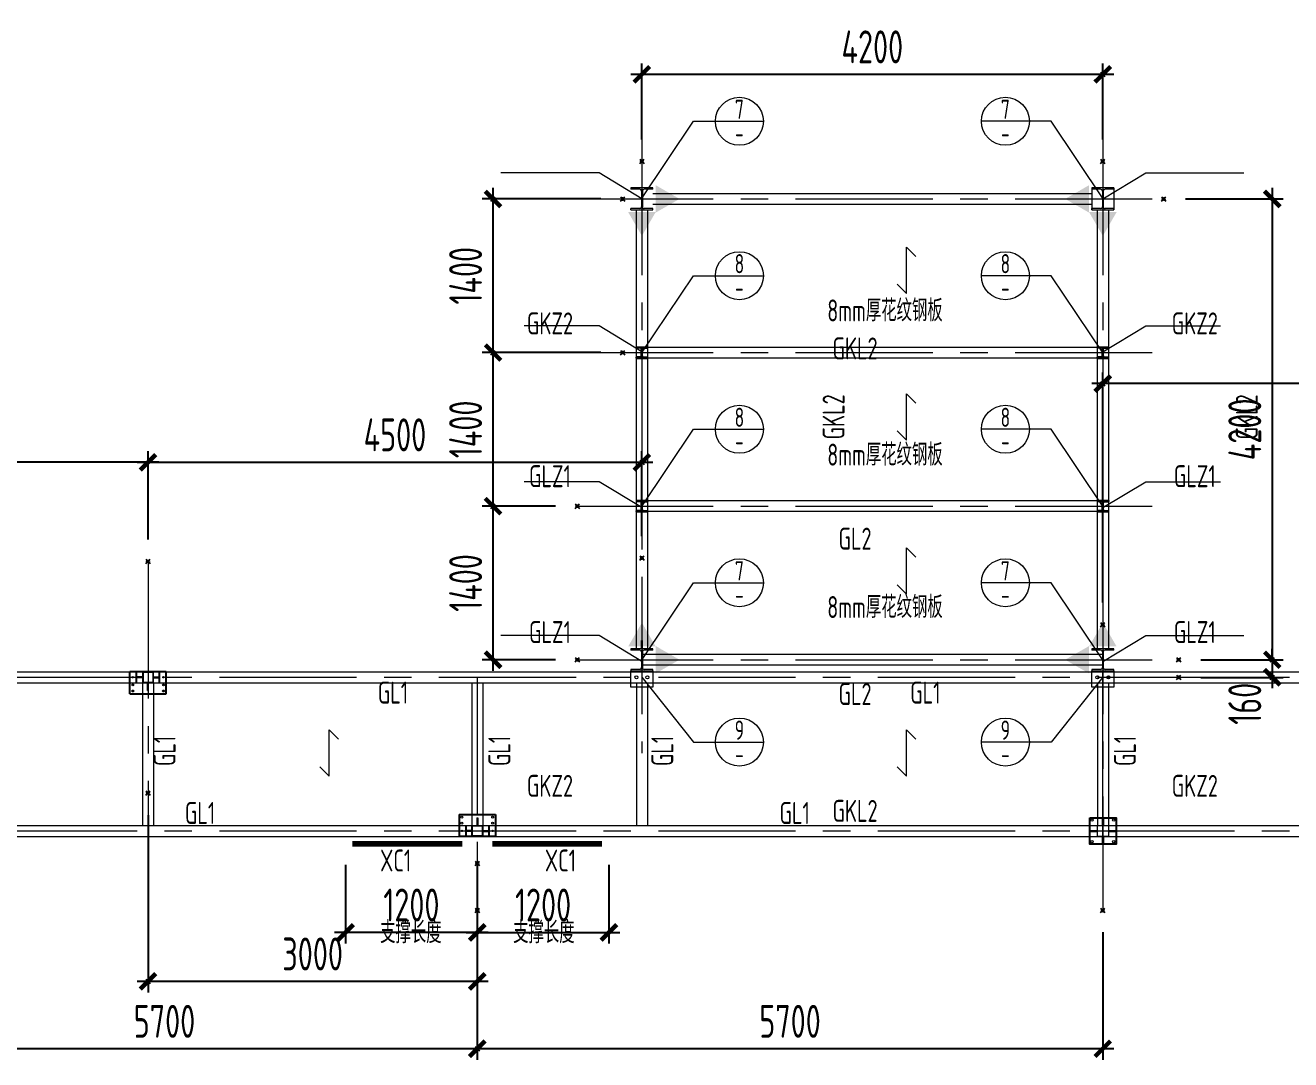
# Model space of a CAD drawing. Extents: x 498328 to 716449, y -893371 to -467753.
# Drawn here: x 561526 to 573056, y -716903 to -707475 of the extents above; entities that cross this region are included whole.
import ezdxf
from ezdxf.enums import TextEntityAlignment as Align

# ---------------------------------------------------------------- set-up
doc = ezdxf.new("R2010")
doc.units = 0
doc.header["$LTSCALE"] = 1000
doc.header["$PDMODE"] = 35
doc.header["$PDSIZE"] = 20
for name, pattern in [('2', [0.375, 0.25, -0.125]), ('CENTER', [2, 1.25, -0.25, 0.25, -0.25]), ('Continuous-STLayerSet-ColCode', [0]), ('Continuous-STLayerSet-NodeCode', [0])]:
    doc.linetypes.add(name, pattern=pattern)
doc.layers.get('0').update_dxf_attribs({"linetype": 'CONTINUOUS'})
doc.layers.get('Defpoints').update_dxf_attribs({"linetype": 'CONTINUOUS'})
for name, color, linetype in [('$0$S-STEL-BEAM-TEXT', 90, 'CONTINUOUS'), ('1轮廓实线层', 7, 'CONTINUOUS'), ('AXIS', 251, 'CENTER'), ('DIM', 3, 'CONTINUOUS'), ('PUB_TEXT', 7, 'CONTINUOUS'), ('STXT_XG_THIN', 2, 'CONTINUOUS'), ('焊缝', 1, 'CONTINUOUS'), ('设备基础', 2, 'CONTINUOUS')]:
    doc.layers.add(name, color=color, linetype=linetype)
doc.layers.add('22', color=7, linetype='CONTINUOUS', plot=False)
for name, color, linetype, lineweight in [('平立面图文字', 7, 'CONTINUOUS', 18), ('平立面图梁', 141, 'CONTINUOUS', 18), ('平立面图梁柱撑编号', 7, 'CONTINUOUS', 18), ('平立面图节点编号', 7, 'CONTINUOUS', 18), ('钢梁', 141, 'CONTINUOUS', 18)]:
    doc.layers.add(name, color=color, linetype=linetype, lineweight=lineweight)
doc.styles.add('StTextStyle', font='yjkeng.shx', dxfattribs={"width": 0.7, "height": 250, "bigfont": 'yjkchn.shx'})
doc.styles.add('TSSD_DIMENSION', font='Tssdeng.shx', dxfattribs={"width": 0.7, "bigfont": 'hztxt.shx'})
doc.styles.add('TSSD_REIN', font='Tssdeng.shx', dxfattribs={"width": 0.7, "bigfont": 'hztxt.shx'})
doc.dimstyles.new('TSSD_100_100', dxfattribs={"dimtxt": 300, "dimasz": 100, "dimexe": 100, "dimexo": 200, "dimgap": 100, "dimtad": 1, "dimdec": 0, "dimzin": 0, "dimdsep": 46, "dimtxsty": 'TSSD_DIMENSION', "dimblk": 'ARCHTICK', "dimcen": 0, "dimdle": 100, "dimclrt": 7, "dimadec": 0, "dimazin": 0, "dimtfac": 1, "dimtdec": 0, "dimtix": 1, "dimtmove": 2, "dimatfit": 0, "dimldrblk": 'ARCHTICK', "dimfxl": 0, "dimtolj": 1, "dimtzin": 0, "dimarcsym": 0})
doc.dimstyles.new('TSSD_100_100$0', dxfattribs={"dimtxt": 380, "dimasz": 100, "dimexe": 100, "dimexo": 250, "dimgap": 50, "dimtad": 1, "dimdec": 0, "dimzin": 0, "dimdsep": 46, "dimtxsty": 'TSSD_DIMENSION', "dimblk": 'ARCHTICK', "dimblk1": 'ARCHTICK', "dimblk2": 'ARCHTICK', "dimsah": 1, "dimcen": 0, "dimdle": 100, "dimclrt": 7, "dimadec": 0, "dimazin": 0, "dimtfac": 1, "dimtdec": 0, "dimtix": 1, "dimtmove": 2, "dimatfit": 3, "dimldrblk": 'ARCHTICK', "dimfxl": 0, "dimtolj": 1, "dimtzin": 0, "dimarcsym": 0})

# ---------------------------------------------------------------- blocks, each defined once
blk = doc.blocks.new('_ARCHTICK')
at = {"color": 0, "const_width": 0.4}
blk.add_lwpolyline([(-0.71, -0.71), (0.71, 0.71)], dxfattribs=at)
blk = doc.blocks.new('*D37')
at = {"layer": '22', "color": 0, "transparency": 16777216}
for p in [(565644, -715541), (571344, -715541), (565644, -716803)]:
    blk.add_point(p, dxfattribs=at)
at = {"layer": 'DIM', "color": 0, "lineweight": -2, "transparency": 16777216}
for p, q in [((565644, -715741), (565644, -716903)), ((571344, -715741), (571344, -716903)), ((571444, -716803), (565544, -716803))]:
    blk.add_line(p, q, dxfattribs=at)
at = {"layer": 'DIM', "color": 0, "lineweight": -2, "transparency": 16777216, "xscale": 100, "yscale": 100, "zscale": 100, "rotation": 180}
blk.add_blockref('_ARCHTICK', (565644, -716803), dxfattribs=at)
at = {"layer": 'DIM', "color": 0, "lineweight": -2, "transparency": 16777216, "xscale": 100, "yscale": 100, "zscale": 100}
blk.add_blockref('_ARCHTICK', (571344, -716803), dxfattribs=at)
at = {"layer": 'DIM', "color": 7, "lineweight": 20, "transparency": 16777216, "insert": (568494, -716553), "char_height": 300, "attachment_point": 5, "style": 'TSSD_DIMENSION'}
blk.add_mtext('\\A1;5700', dxfattribs=at)
blk = doc.blocks.new('*D38')
at = {"layer": '22', "color": 0, "transparency": 16777216}
for p in [(559944, -715541), (565644, -715541), (559944, -716803)]:
    blk.add_point(p, dxfattribs=at)
at = {"layer": 'DIM', "color": 0, "lineweight": -2, "transparency": 16777216}
for p, q in [((559944, -715741), (559944, -716903)), ((565644, -715741), (565644, -716903)), ((565744, -716803), (559844, -716803))]:
    blk.add_line(p, q, dxfattribs=at)
at = {"layer": 'DIM', "color": 0, "lineweight": -2, "transparency": 16777216, "xscale": 100, "yscale": 100, "zscale": 100, "rotation": 180}
blk.add_blockref('_ARCHTICK', (559944, -716803), dxfattribs=at)
at = {"layer": 'DIM', "color": 0, "lineweight": -2, "transparency": 16777216, "xscale": 100, "yscale": 100, "zscale": 100}
blk.add_blockref('_ARCHTICK', (565644, -716803), dxfattribs=at)
at = {"layer": 'DIM', "color": 7, "lineweight": 20, "transparency": 16777216, "insert": (562794, -716553), "char_height": 300, "attachment_point": 5, "style": 'TSSD_DIMENSION'}
blk.add_mtext('\\A1;5700', dxfattribs=at)
blk = doc.blocks.new('*D47')
at = {"layer": '22', "color": 0, "transparency": 16777216}
for p in [(571344, -710741), (571344, -712937), (575739, -713269)]:
    blk.add_point(p, dxfattribs=at)
at = {"layer": 'DIM', "color": 0, "lineweight": -2, "transparency": 16777216}
for p, q in [((571344, -712737), (571344, -710641)), ((575739, -713069), (575739, -710641)), ((575839, -710741), (571244, -710741))]:
    blk.add_line(p, q, dxfattribs=at)
at = {"layer": 'DIM', "color": 0, "lineweight": -2, "transparency": 16777216, "xscale": 100, "yscale": 100, "zscale": 100, "rotation": 180}
blk.add_blockref('_ARCHTICK', (571344, -710741), dxfattribs=at)
at = {"layer": 'DIM', "color": 0, "lineweight": -2, "transparency": 16777216, "xscale": 100, "yscale": 100, "zscale": 100}
blk.add_blockref('_ARCHTICK', (575739, -710741), dxfattribs=at)
at = {"layer": 'DIM', "color": 7, "lineweight": 20, "transparency": 16777216, "insert": (573542, -710491), "char_height": 300, "attachment_point": 5, "style": 'TSSD_DIMENSION'}
blk.add_mtext('\\A1;4395', dxfattribs=at)
blk = doc.blocks.new('*D39')
at = {"layer": '22', "color": 0, "transparency": 16777216}
for p in [(562644, -714473), (565644, -715114), (562644, -716189)]:
    blk.add_point(p, dxfattribs=at)
at = {"layer": 'DIM', "color": 0, "lineweight": -2, "transparency": 16777216}
for p, q in [((562644, -714673), (562644, -716289)), ((565644, -715314), (565644, -716289)), ((565744, -716189), (562544, -716189))]:
    blk.add_line(p, q, dxfattribs=at)
at = {"layer": 'DIM', "color": 0, "lineweight": -2, "transparency": 16777216, "xscale": 100, "yscale": 100, "zscale": 100, "rotation": 180}
blk.add_blockref('_ARCHTICK', (562644, -716189), dxfattribs=at)
at = {"layer": 'DIM', "color": 0, "lineweight": -2, "transparency": 16777216, "xscale": 100, "yscale": 100, "zscale": 100}
blk.add_blockref('_ARCHTICK', (565644, -716189), dxfattribs=at)
at = {"layer": 'DIM', "color": 7, "lineweight": 20, "transparency": 16777216, "insert": (564144, -715939), "char_height": 300, "attachment_point": 5, "style": 'TSSD_DIMENSION'}
blk.add_mtext('\\A1;3000', dxfattribs=at)
blk = doc.blocks.new('*D40')
at = {"layer": '22', "color": 0, "transparency": 16777216}
for p in [(559044, -711458), (559044, -712362), (562644, -712362)]:
    blk.add_point(p, dxfattribs=at)
at = {"layer": 'DIM', "color": 0, "lineweight": -2, "transparency": 16777216}
for p, q in [((559044, -712162), (559044, -711358)), ((562644, -712162), (562644, -711358)), ((562744, -711458), (558944, -711458))]:
    blk.add_line(p, q, dxfattribs=at)
at = {"layer": 'DIM', "color": 0, "lineweight": -2, "transparency": 16777216, "xscale": 100, "yscale": 100, "zscale": 100, "rotation": 180}
blk.add_blockref('_ARCHTICK', (559044, -711458), dxfattribs=at)
at = {"layer": 'DIM', "color": 0, "lineweight": -2, "transparency": 16777216, "xscale": 100, "yscale": 100, "zscale": 100}
blk.add_blockref('_ARCHTICK', (562644, -711458), dxfattribs=at)
at = {"layer": 'DIM', "color": 7, "lineweight": 20, "transparency": 16777216, "insert": (560844, -711208), "char_height": 300, "attachment_point": 5, "style": 'TSSD_DIMENSION'}
blk.add_mtext('\\A1;3600', dxfattribs=at)
blk = doc.blocks.new('*D43')
at = {"layer": '22', "color": 0, "transparency": 16777216}
for p in [(567144, -711458), (567144, -712330), (562644, -712362)]:
    blk.add_point(p, dxfattribs=at)
at = {"layer": 'DIM', "color": 0, "lineweight": -2, "transparency": 16777216}
for p, q in [((562644, -712162), (562644, -711358)), ((567144, -712130), (567144, -711358)), ((562544, -711458), (567244, -711458))]:
    blk.add_line(p, q, dxfattribs=at)
at = {"layer": 'DIM', "color": 0, "lineweight": -2, "transparency": 16777216, "xscale": 100, "yscale": 100, "zscale": 100, "rotation": 180}
blk.add_blockref('_ARCHTICK', (562644, -711458), dxfattribs=at)
at = {"layer": 'DIM', "color": 0, "lineweight": -2, "transparency": 16777216, "xscale": 100, "yscale": 100, "zscale": 100}
blk.add_blockref('_ARCHTICK', (567144, -711458), dxfattribs=at)
at = {"layer": 'DIM', "color": 7, "lineweight": 20, "transparency": 16777216, "insert": (564894, -711208), "char_height": 300, "attachment_point": 5, "style": 'TSSD_DIMENSION'}
blk.add_mtext('\\A1;4500', dxfattribs=at)
blk = doc.blocks.new('*D44')
at = {"layer": '22', "color": 0, "transparency": 16777216}
for p in [(571899, -709058), (572036, -713258), (572888, -713258)]:
    blk.add_point(p, dxfattribs=at)
at = {"layer": 'DIM', "color": 0, "lineweight": -2, "transparency": 16777216}
for p, q in [((572888, -708958), (572888, -713358)), ((572099, -709058), (572988, -709058)), ((572236, -713258), (572988, -713258))]:
    blk.add_line(p, q, dxfattribs=at)
at = {"layer": 'DIM', "color": 0, "lineweight": -2, "transparency": 16777216, "xscale": 100, "yscale": 100, "zscale": 100}
for p, rotation in [((572888, -709058), 90), ((572888, -713258), 270)]:
    blk.add_blockref('_ARCHTICK', p, dxfattribs=dict(at, rotation=rotation))
at = {"layer": 'DIM', "color": 7, "lineweight": 20, "transparency": 16777216, "insert": (572638, -711158), "char_height": 300, "attachment_point": 5, "rotation": 90, "style": 'TSSD_DIMENSION'}
blk.add_mtext('\\A1;4200', dxfattribs=at)
blk = doc.blocks.new('*D45')
at = {"layer": '22', "color": 0, "transparency": 16777216}
for p in [(571344, -707922), (567144, -708716), (571344, -708716)]:
    blk.add_point(p, dxfattribs=at)
at = {"layer": 'DIM', "color": 0, "lineweight": -2, "transparency": 16777216}
for p, q in [((567144, -708516), (567144, -707822)), ((571344, -708516), (571344, -707822)), ((567044, -707922), (571444, -707922))]:
    blk.add_line(p, q, dxfattribs=at)
at = {"layer": 'DIM', "color": 0, "lineweight": -2, "transparency": 16777216, "xscale": 100, "yscale": 100, "zscale": 100, "rotation": 180}
blk.add_blockref('_ARCHTICK', (567144, -707922), dxfattribs=at)
at = {"layer": 'DIM', "color": 0, "lineweight": -2, "transparency": 16777216, "xscale": 100, "yscale": 100, "zscale": 100}
blk.add_blockref('_ARCHTICK', (571344, -707922), dxfattribs=at)
at = {"layer": 'DIM', "color": 7, "lineweight": 20, "transparency": 16777216, "insert": (569244, -707672), "char_height": 300, "attachment_point": 5, "style": 'TSSD_DIMENSION'}
blk.add_mtext('\\A1;4200', dxfattribs=at)
blk = doc.blocks.new('*D81')
at = {"layer": '22', "color": 0, "transparency": 16777216}
for p in [(572036, -713258), (572036, -713418), (572888, -713418)]:
    blk.add_point(p, dxfattribs=at)
at = {"layer": 'DIM', "color": 0, "lineweight": -2, "transparency": 16777216}
for p, q in [((572236, -713258), (572988, -713258)), ((572888, -713258), (572888, -713158)), ((572888, -713258), (572888, -713418)), ((572236, -713418), (572988, -713418)), ((572888, -713418), (572888, -713518))]:
    blk.add_line(p, q, dxfattribs=at)
at = {"layer": 'DIM', "color": 0, "lineweight": -2, "transparency": 16777216, "xscale": 100, "yscale": 100, "zscale": 100}
for p, rotation in [((572888, -713258), 270), ((572888, -713418), 90)]:
    blk.add_blockref('_ARCHTICK', p, dxfattribs=dict(at, rotation=rotation))
at = {"layer": 'DIM', "color": 7, "lineweight": 20, "transparency": 16777216, "insert": (572638, -713659), "char_height": 300, "attachment_point": 5, "rotation": 90, "style": 'TSSD_DIMENSION'}
blk.add_mtext('\\A1;160', dxfattribs=at)
blk = doc.blocks.new('*D82')
at = {"layer": '22', "color": 0, "transparency": 16777216}
for p in [(565788, -711858), (566556, -711858), (566556, -713258)]:
    blk.add_point(p, dxfattribs=at)
at = {"layer": 'DIM', "color": 0, "lineweight": -2, "transparency": 16777216}
for p, q in [((565788, -713358), (565788, -711758)), ((566356, -711858), (565688, -711858)), ((566356, -713258), (565688, -713258))]:
    blk.add_line(p, q, dxfattribs=at)
at = {"layer": 'DIM', "color": 0, "lineweight": -2, "transparency": 16777216, "xscale": 100, "yscale": 100, "zscale": 100}
for p, rotation in [((565788, -711858), 90), ((565788, -713258), 270)]:
    blk.add_blockref('_ARCHTICK', p, dxfattribs=dict(at, rotation=rotation))
at = {"layer": 'DIM', "color": 7, "lineweight": 20, "transparency": 16777216, "insert": (565538, -712558), "char_height": 300, "attachment_point": 5, "rotation": 90, "style": 'TSSD_DIMENSION'}
blk.add_mtext('\\A1;1400', dxfattribs=at)
blk = doc.blocks.new('*D83')
at = {"layer": '22', "color": 0, "transparency": 16777216}
for p in [(565788, -710458), (566969, -710458), (566556, -711858)]:
    blk.add_point(p, dxfattribs=at)
at = {"layer": 'DIM', "color": 0, "lineweight": -2, "transparency": 16777216}
for p, q in [((565788, -711958), (565788, -710358)), ((566769, -710458), (565688, -710458)), ((566356, -711858), (565688, -711858))]:
    blk.add_line(p, q, dxfattribs=at)
at = {"layer": 'DIM', "color": 0, "lineweight": -2, "transparency": 16777216, "xscale": 100, "yscale": 100, "zscale": 100}
for p, rotation in [((565788, -710458), 90), ((565788, -711858), 270)]:
    blk.add_blockref('_ARCHTICK', p, dxfattribs=dict(at, rotation=rotation))
at = {"layer": 'DIM', "color": 7, "lineweight": 20, "transparency": 16777216, "insert": (565538, -711158), "char_height": 300, "attachment_point": 5, "rotation": 90, "style": 'TSSD_DIMENSION'}
blk.add_mtext('\\A1;1400', dxfattribs=at)
blk = doc.blocks.new('*D84')
at = {"layer": '22', "color": 0, "transparency": 16777216}
for p in [(565788, -709058), (566969, -709058), (566969, -710458)]:
    blk.add_point(p, dxfattribs=at)
at = {"layer": 'DIM', "color": 0, "lineweight": -2, "transparency": 16777216}
for p, q in [((565788, -710558), (565788, -708958)), ((566769, -709058), (565688, -709058)), ((566769, -710458), (565688, -710458))]:
    blk.add_line(p, q, dxfattribs=at)
at = {"layer": 'DIM', "color": 0, "lineweight": -2, "transparency": 16777216, "xscale": 100, "yscale": 100, "zscale": 100}
for p, rotation in [((565788, -709058), 90), ((565788, -710458), 270)]:
    blk.add_blockref('_ARCHTICK', p, dxfattribs=dict(at, rotation=rotation))
at = {"layer": 'DIM', "color": 7, "lineweight": 20, "transparency": 16777216, "insert": (565538, -709758), "char_height": 300, "attachment_point": 5, "rotation": 90, "style": 'TSSD_DIMENSION'}
blk.add_mtext('\\A1;1400', dxfattribs=at)
blk = doc.blocks.new('*D85')
at = {"layer": '平立面图文字', "color": 7}
blk.add_solid([(0, 125), (0, -125), (217, 0)], dxfattribs=at)
blk = doc.blocks.new('*D1042')
at = {"layer": 'Defpoints', "color": 0, "transparency": 16777216}
for p in [(564444, -714928), (565644, -714928), (564444, -715743)]:
    blk.add_point(p, dxfattribs=at)
at = {"layer": 'DIM', "color": 0, "lineweight": -2, "transparency": 16777216}
for p, q in [((564444, -715128), (564444, -715843)), ((565644, -715128), (565644, -715843)), ((565744, -715743), (564344, -715743))]:
    blk.add_line(p, q, dxfattribs=at)
at = {"layer": 'DIM', "color": 0, "lineweight": -2, "transparency": 16777216, "xscale": 100, "yscale": 100, "zscale": 100, "rotation": 180}
blk.add_blockref('_ARCHTICK', (564444, -715743), dxfattribs=at)
at = {"layer": 'DIM', "color": 0, "lineweight": -2, "transparency": 16777216, "xscale": 100, "yscale": 100, "zscale": 100}
blk.add_blockref('_ARCHTICK', (565644, -715743), dxfattribs=at)
at = {"layer": 'DIM', "color": 7, "lineweight": 20, "transparency": 16777216, "insert": (565044, -715493), "char_height": 300, "attachment_point": 5, "style": 'TSSD_DIMENSION'}
blk.add_mtext('\\A1;1200', dxfattribs=at)
blk = doc.blocks.new('*D1043')
at = {"layer": 'Defpoints', "color": 0, "transparency": 16777216}
for p in [(565644, -714928), (566844, -714928), (566844, -715743)]:
    blk.add_point(p, dxfattribs=at)
at = {"layer": 'DIM', "color": 0, "lineweight": -2, "transparency": 16777216}
for p, q in [((565644, -715128), (565644, -715843)), ((566844, -715128), (566844, -715843)), ((565544, -715743), (566944, -715743))]:
    blk.add_line(p, q, dxfattribs=at)
at = {"layer": 'DIM', "color": 0, "lineweight": -2, "transparency": 16777216, "xscale": 100, "yscale": 100, "zscale": 100, "rotation": 180}
blk.add_blockref('_ARCHTICK', (565644, -715743), dxfattribs=at)
at = {"layer": 'DIM', "color": 0, "lineweight": -2, "transparency": 16777216, "xscale": 100, "yscale": 100, "zscale": 100}
blk.add_blockref('_ARCHTICK', (566844, -715743), dxfattribs=at)
at = {"layer": 'DIM', "color": 7, "lineweight": 20, "transparency": 16777216, "insert": (566244, -715493), "char_height": 300, "attachment_point": 5, "style": 'TSSD_DIMENSION'}
blk.add_mtext('\\A1;1200', dxfattribs=at)

msp = doc.modelspace()

# ---------------------------------------------------------------- linework, layer by layer
at = {"layer": '$0$S-STEL-BEAM-TEXT', "lineweight": 0}
for points in [[(569470.3, -709835.1), (569556, -709920.8), (569556, -709497.7), (569641.7, -709583.4)], [(569470.3, -711170.1), (569556, -711255.8), (569556, -710832.7), (569641.7, -710918.4)], [(569470.3, -712574.1), (569556, -712659.8), (569556, -712236.7), (569641.7, -712322.4)], [(564208.3, -714233.3), (564294, -714318.9), (564294, -713895.9), (564379.7, -713981.6)], [(569470.3, -714233.3), (569556, -714318.9), (569556, -713895.9), (569641.7, -713981.6)]]:
    msp.add_lwpolyline(points, dxfattribs=at)
at = {"layer": '1轮廓实线层', "color": 4, "lineweight": 20}
for p, q in [((567244.5, -708957.6), (567044.5, -708957.6)), ((567044.5, -708957.6), (567044.5, -708969.6)), ((567124.6, -708969.6), (567044.5, -708969.6)), ((567140.5, -708985.4), (567140.5, -709129.7)), ((567148.5, -708985.6), (567148.5, -709129.6)), ((567244.5, -708969.6), (567164.5, -708969.6)), ((567244.5, -708969.6), (567244.5, -708957.6)), ((571444.5, -708957.6), (571244.5, -708957.6)), ((571244.5, -708957.6), (571244.5, -708969.6)), ((571324.6, -708969.6), (571244.5, -708969.6)), ((571340.5, -708985.4), (571340.5, -709129.7)), ((571348.5, -708985.6), (571348.5, -709129.6)), ((571444.5, -708969.6), (571364.5, -708969.6)), ((571444.5, -708969.6), (571444.5, -708957.6)), ((567124.6, -709145.6), (567044.5, -709145.6)), ((567044.5, -709157.6), (567244.5, -709157.6)), ((567244.5, -709145.6), (567164.5, -709145.6)), ((567244.5, -709157.6), (567244.5, -709145.6)), ((571324.6, -709145.6), (571244.5, -709145.6)), ((571244.5, -709157.6), (571444.5, -709157.6)), ((571444.5, -709145.6), (571364.5, -709145.6)), ((571444.5, -709157.6), (571444.5, -709145.6)), ((567139.5, -713157.6), (567139.5, -713082.6)), ((567149.5, -713157.6), (567149.5, -713082.6)), ((567244.5, -713157.6), (567044.5, -713157.6)), ((567044.5, -713157.6), (567044.5, -713169.6)), ((567124.6, -713169.6), (567044.5, -713169.6)), ((567140.5, -713185.4), (567140.5, -713329.7)), ((567148.5, -713185.6), (567148.5, -713329.6)), ((567244.5, -713169.6), (567164.5, -713169.6)), ((567244.5, -713169.6), (567244.5, -713157.6)), ((571444.5, -713157.6), (571244.5, -713157.6)), ((571244.5, -713157.6), (571244.5, -713169.6)), ((571324.6, -713169.6), (571244.5, -713169.6)), ((571340.5, -713185.4), (571340.5, -713329.7)), ((571348.5, -713185.6), (571348.5, -713329.6)), ((571444.5, -713169.6), (571364.5, -713169.6)), ((571444.5, -713169.6), (571444.5, -713157.6)), ((567124.6, -713345.6), (567044.5, -713345.6)), ((567044.5, -713357.6), (567244.5, -713357.6)), ((567244.5, -713345.6), (567164.5, -713345.6)), ((567244.5, -713357.6), (567244.5, -713345.6)), ((571324.6, -713345.6), (571244.5, -713345.6)), ((571244.5, -713357.6), (571444.5, -713357.6)), ((571444.5, -713345.6), (571364.5, -713345.6)), ((571444.5, -713357.6), (571444.5, -713345.6)), ((562594.5, -713412.6), (562539.5, -713412.6)), ((562539.5, -713422.6), (562539.5, -713412.6)), ((562594.5, -713422.6), (562539.5, -713422.6)), ((562639.5, -713537.5), (562639.5, -713467.5)), ((562649.5, -713537.5), (562649.5, -713467.5)), ((562694.5, -713412.6), (562749.5, -713412.6)), ((562694.5, -713422.6), (562749.5, -713422.6)), ((562749.5, -713422.6), (562749.5, -713412.6)), ((562639.5, -713537.5), (562649.5, -713537.5)), ((565639.5, -714697.5), (565639.5, -714767.5)), ((565639.5, -714697.5), (565649.5, -714697.5)), ((565649.5, -714697.5), (565649.5, -714767.5)), ((571339.5, -714697.5), (571339.5, -714767.5)), ((571349.5, -714697.5), (571349.5, -714767.5)), ((565594.5, -714812.5), (565539.5, -714812.5)), ((565594.5, -714822.5), (565539.5, -714822.5)), ((565694.5, -714812.5), (565749.5, -714812.5)), ((565694.5, -714822.5), (565749.5, -714822.5)), ((571224.5, -714812.6), (571294.5, -714812.6)), ((571224.5, -714822.6), (571294.5, -714822.6)), ((571339.5, -714867.5), (571339.5, -714937.5)), ((571349.5, -714867.5), (571349.5, -714937.5)), ((571394.5, -714812.6), (571464.5, -714812.6)), ((571394.5, -714822.6), (571464.5, -714822.6))]:
    msp.add_line(p, q, dxfattribs=at)
at = {"layer": '1轮廓实线层', "color": 4, "lineweight": 9}
for p, q in [((567044.5, -709157.6), (567044.5, -709145.6)), ((571244.5, -709157.6), (571244.5, -709145.6)), ((567044.5, -713345.6), (567044.5, -713357.6)), ((571244.5, -713345.6), (571244.5, -713357.6))]:
    msp.add_line(p, q, dxfattribs=at)
at = {"layer": '1轮廓实线层', "lineweight": 20, "ltscale": 5}
for p, q in [((531294.5, -713367.5), (579573, -713367.5)), ((531294.5, -713467.5), (579573, -713467.5)), ((551049.5, -714767.5), (579573, -714767.5)), ((551049.5, -714867.5), (579573, -714867.5)), ((551049.5, -714867.5), (579573, -714867.5))]:
    msp.add_line(p, q, dxfattribs=at)
at = {"layer": '1轮廓实线层', "color": 4, "lineweight": 20}
for points in [[(562694.5, -713467.5), (562694.5, -713367.5), (562594.5, -713367.5), (562594.5, -713467.5)], [(562689.5, -713462.5), (562689.5, -713372.5), (562599.5, -713372.5), (562599.5, -713462.5)], [(567244.5, -713357.6), (567244.5, -713507.2), (567044.5, -713507.2), (567044.5, -713357.6)], [(571444.5, -713357.6), (571444.5, -713507.2), (571244.5, -713507.2), (571244.5, -713357.6)], [(565694.5, -714767.5), (565694.5, -714867.5), (565594.5, -714867.5), (565594.5, -714767.5)], [(565689.5, -714772.5), (565689.5, -714862.5), (565599.5, -714862.5), (565599.5, -714772.5)], [(571394.5, -714767.5), (571394.5, -714867.5), (571294.5, -714867.5), (571294.5, -714767.5)]]:
    msp.add_lwpolyline(points, close=True, dxfattribs=at)
for centre, radius in [((562504.5, -713487.5), 8.75), ((562504.5, -713417.5), 6), ((562784.5, -713487.5), 8.75), ((562784.5, -713417.5), 6), ((567094.5, -713417.5), 14), ((567194.5, -713417.5), 14), ((571294.5, -713417.5), 14), ((571394.5, -713417.5), 14), ((562504.5, -713542.5), 8.75), ((562784.5, -713542.5), 8.75), ((565504.5, -714692.5), 8.75), ((565504.5, -714747.5), 8.75), ((565784.5, -714692.5), 8.75), ((565784.5, -714747.5), 8.75), ((571245.5, -714718.5), 11), ((571443.5, -714718.5), 11), ((565504.5, -714817.5), 6), ((565784.5, -714817.5), 6), ((571245.5, -714916.6), 11), ((571443.5, -714916.6), 11)]:
    msp.add_circle(centre, radius, dxfattribs=at)
for centre, start, end in [((567124.5, -708985.6), 359.99923, 89.99923), ((567164.5, -708985.6), 90, 180), ((571324.5, -708985.6), 359.99923, 89.99923), ((571364.5, -708985.6), 90, 180), ((567124.5, -709129.6), 270.00111, 0.00111), ((567164.5, -709129.6), 180.00034, 270.00034), ((571324.5, -709129.6), 270.00111, 0.00111), ((571364.5, -709129.6), 180.00034, 270.00034), ((567124.5, -713185.6), 359.99923, 89.99923), ((567164.5, -713185.6), 90, 180), ((571324.5, -713185.6), 359.99923, 89.99923), ((571364.5, -713185.6), 90, 180), ((567124.5, -713329.6), 270.00111, 0.00111), ((567164.5, -713329.6), 180.00034, 270.00034), ((571324.5, -713329.6), 270.00111, 0.00111), ((571364.5, -713329.6), 180.00034, 270.00034)]:
    msp.add_arc(centre, 16, start, end, dxfattribs=at)
at = {"layer": 'AXIS', "lineweight": 20}
for p, q in [((567144.5, -708502.6), (567144.5, -714110.3)), ((571344.5, -708502.6), (571344.5, -715560.5)), ((566545, -709057.6), (571898.9, -709057.6)), ((566545, -710457.6), (571898.9, -710457.6)), ((566545, -711857.6), (571898.9, -711857.6)), ((562644.5, -712361.9), (562644.5, -715262.4)), ((566545, -713257.6), (571898.9, -713257.6)), ((531294.5, -713417.5), (581282.6, -713417.5)), ((565644.5, -713417.5), (565644.5, -715560.5)), ((531294.5, -714817.5), (581282.6, -714817.5))]:
    msp.add_line(p, q, dxfattribs=at)
at = {"layer": 'STXT_XG_THIN'}
for p, q in [((567094.5, -710407.6), (567194.5, -710407.6)), ((567094.5, -710407.6), (567094.5, -710415.6)), ((567133.5, -710415.6), (567094.5, -710415.6)), ((567141.5, -710491.6), (567141.5, -710423.6)), ((567147.5, -710491.6), (567147.5, -710423.6)), ((567155.5, -710415.6), (567194.5, -710415.6)), ((567194.5, -710407.6), (567194.5, -710415.6)), ((571294.5, -710407.6), (571394.5, -710407.6)), ((571294.5, -710407.6), (571294.5, -710415.6)), ((571333.5, -710415.6), (571294.5, -710415.6)), ((571341.5, -710491.6), (571341.5, -710423.6)), ((571347.5, -710491.6), (571347.5, -710423.6)), ((571355.5, -710415.6), (571394.5, -710415.6)), ((571394.5, -710407.6), (571394.5, -710415.6)), ((567094.5, -710507.6), (567094.5, -710499.6)), ((567133.5, -710499.6), (567094.5, -710499.6)), ((567094.5, -710507.6), (567194.5, -710507.6)), ((567155.5, -710499.6), (567194.5, -710499.6)), ((567194.5, -710507.6), (567194.5, -710499.6)), ((571294.5, -710507.6), (571294.5, -710499.6)), ((571333.5, -710499.6), (571294.5, -710499.6)), ((571294.5, -710507.6), (571394.5, -710507.6)), ((571355.5, -710499.6), (571394.5, -710499.6)), ((571394.5, -710507.6), (571394.5, -710499.6)), ((567094.5, -711807.6), (567194.5, -711807.6)), ((567094.5, -711807.6), (567094.5, -711815.6)), ((567133.5, -711815.6), (567094.5, -711815.6)), ((567141.5, -711891.6), (567141.5, -711823.6)), ((567147.5, -711891.6), (567147.5, -711823.6)), ((567155.5, -711815.6), (567194.5, -711815.6)), ((567194.5, -711807.6), (567194.5, -711815.6)), ((571294.5, -711807.6), (571394.5, -711807.6)), ((571294.5, -711807.6), (571294.5, -711815.6)), ((571333.5, -711815.6), (571294.5, -711815.6)), ((571341.5, -711891.6), (571341.5, -711823.6)), ((571347.5, -711891.6), (571347.5, -711823.6)), ((571355.5, -711815.6), (571394.5, -711815.6)), ((571394.5, -711807.6), (571394.5, -711815.6)), ((567094.5, -711907.6), (567094.5, -711899.6)), ((567133.5, -711899.6), (567094.5, -711899.6)), ((567094.5, -711907.6), (567194.5, -711907.6)), ((567155.5, -711899.6), (567194.5, -711899.6)), ((567194.5, -711907.6), (567194.5, -711899.6)), ((571294.5, -711907.6), (571294.5, -711899.6)), ((571333.5, -711899.6), (571294.5, -711899.6)), ((571294.5, -711907.6), (571394.5, -711907.6)), ((571355.5, -711899.6), (571394.5, -711899.6)), ((571394.5, -711907.6), (571394.5, -711899.6))]:
    msp.add_line(p, q, dxfattribs=at)
for centre, start, end in [((567133.5, -710423.6), 0, 90), ((567133.5, -710491.6), 270, 0), ((567155.5, -710423.6), 90, 180), ((567155.5, -710491.6), 180, 270), ((571333.5, -710423.6), 0, 90), ((571333.5, -710491.6), 270, 0), ((571355.5, -710423.6), 90, 180), ((571355.5, -710491.6), 180, 270), ((567133.5, -711823.6), 0, 90), ((567155.5, -711823.6), 90, 180), ((571333.5, -711823.6), 0, 90), ((571355.5, -711823.6), 90, 180), ((567133.5, -711891.6), 270, 0), ((567155.5, -711891.6), 180, 270), ((571333.5, -711891.6), 270, 0), ((571355.5, -711891.6), 180, 270)]:
    msp.add_arc(centre, 8, start, end, dxfattribs=at)
at = {"layer": '平立面图梁柱撑编号', "color": 7, "linetype": 'Continuous-STLayerSet-ColCode', "lineweight": 18}
for p, q in [((566754.2, -708821.3), (565859, -708821.3)), ((567144.5, -709057.6), (566754.2, -708821.3)), ((571344.5, -709057.6), (571734.8, -708821.3)), ((571734.8, -708821.3), (572630, -708821.3)), ((566754.2, -710214.1), (566073, -710214.1)), ((567144.5, -710450.4), (566754.2, -710214.1)), ((571344.5, -710450.4), (571734.8, -710214.1)), ((571734.8, -710214.1), (572416, -710214.1)), ((566754.2, -711634.8), (566073, -711634.8)), ((567144.5, -711871.1), (566754.2, -711634.8)), ((571344.5, -711871.1), (571734.8, -711634.8)), ((571734.8, -711634.8), (572416, -711634.8)), ((566754.2, -713036.3), (565859, -713036.3)), ((567144.5, -713272.6), (566754.2, -713036.3)), ((571344.5, -713272.6), (571734.8, -713036.3)), ((571734.8, -713036.3), (572630, -713036.3))]:
    msp.add_line(p, q, dxfattribs=at)
at = {"layer": '平立面图节点编号', "color": 7, "linetype": 'Continuous-STLayerSet-NodeCode', "lineweight": 18}
for p, q in [((567140.5, -709057.6), (567614, -708350.4)), ((571348.5, -709057.6), (570875, -708350.4)), ((567140.5, -710464.6), (567614, -709757.4)), ((571348.5, -710464.6), (570875, -709757.4)), ((567140.5, -711864.6), (567614, -711157.4)), ((571348.5, -711864.6), (570875, -711157.4)), ((567140.5, -713263.5), (567614, -712556.4)), ((571348.5, -713263.5), (570875, -712556.4)), ((567144.5, -713417.5), (567614, -714008.4)), ((571344.5, -713417.5), (570875, -714008.4))]:
    msp.add_line(p, q, dxfattribs=at)
at = {"layer": '平立面图节点编号'}
for p, q in [((567614, -708350.4), (567814, -708350.4)), ((567814, -708350.4), (568251.5, -708350.4)), ((567814, -708350.4), (568251.5, -708350.4)), ((570675, -708350.4), (570237.5, -708350.4)), ((570675, -708350.4), (570237.5, -708350.4)), ((570875, -708350.4), (570675, -708350.4)), ((567614, -709757.4), (567814, -709757.4)), ((567814, -709757.4), (568251.5, -709757.4)), ((567814, -709757.4), (568251.5, -709757.4)), ((570675, -709757.4), (570237.5, -709757.4)), ((570675, -709757.4), (570237.5, -709757.4)), ((570875, -709757.4), (570675, -709757.4)), ((567614, -711157.4), (567814, -711157.4)), ((567814, -711157.4), (568251.5, -711157.4)), ((567814, -711157.4), (568251.5, -711157.4)), ((570675, -711157.4), (570237.5, -711157.4)), ((570675, -711157.4), (570237.5, -711157.4)), ((570875, -711157.4), (570675, -711157.4)), ((567614, -712556.4), (567814, -712556.4)), ((567814, -712556.4), (568251.5, -712556.4)), ((567814, -712556.4), (568251.5, -712556.4)), ((570675, -712556.4), (570237.5, -712556.4)), ((570675, -712556.4), (570237.5, -712556.4)), ((570875, -712556.4), (570675, -712556.4)), ((567614, -714008.4), (567814, -714008.4)), ((567814, -714008.4), (568251.5, -714008.4)), ((567814, -714008.4), (568251.5, -714008.4)), ((570675, -714008.4), (570237.5, -714008.4)), ((570675, -714008.4), (570237.5, -714008.4)), ((570875, -714008.4), (570675, -714008.4))]:
    msp.add_line(p, q, dxfattribs=at)
for centre in [(568032.7, -708350.4), (568032.7, -708350.4), (570456.2, -708350.4), (570456.2, -708350.4), (568032.7, -709757.4), (568032.7, -709757.4), (570456.2, -709757.4), (570456.2, -709757.4), (568032.7, -711157.4), (568032.7, -711157.4), (570456.2, -711157.4), (570456.2, -711157.4), (568032.7, -712556.4), (568032.7, -712556.4), (570456.2, -712556.4), (570456.2, -712556.4), (568032.7, -714008.4), (568032.7, -714008.4), (570456.2, -714008.4), (570456.2, -714008.4)]:
    msp.add_circle(centre, 218.8, dxfattribs=at)
at = {"layer": '焊缝', "color": 2}
for p, q in [((562479.5, -713567.5), (562479.5, -713367.5)), ((562809.5, -713367.5), (562479.5, -713367.5)), ((562809.5, -713567.5), (562809.5, -713367.5)), ((562479.5, -713567.5), (562809.5, -713567.5)), ((565479.5, -714667.5), (565479.5, -714867.5)), ((565479.5, -714667.5), (565809.5, -714667.5)), ((565809.5, -714667.5), (565809.5, -714867.5)), ((565809.5, -714867.5), (565479.5, -714867.5))]:
    msp.add_line(p, q, dxfattribs=at)
at = {"layer": '焊缝', "color": 7, "true_color": 0xffffff}
for p, q in [((562539.5, -713467.5), (562539.5, -713367.5)), ((562749.5, -713467.5), (562749.5, -713367.5)), ((565539.5, -714767.5), (565539.5, -714867.5)), ((565749.5, -714767.5), (565749.5, -714867.5))]:
    msp.add_line(p, q, dxfattribs=at)
at = {"layer": '设备基础', "color": 0, "lineweight": 20}
for p, q in [((571244.5, -708957.6), (571244.5, -709157.6)), ((571444.5, -708957.6), (571444.5, -709157.6)), ((567244.5, -709007.6), (571244.5, -709007.6)), ((571244.5, -709107.6), (567244.5, -709107.6)), ((567094.5, -713157.6), (567094.5, -709157.6)), ((567194.5, -709157.6), (567194.5, -713157.6)), ((571294.5, -713157.6), (571294.5, -709157.6)), ((571394.5, -709157.6), (571394.5, -713157.6)), ((567194.5, -710407.6), (571294.5, -710407.6)), ((571294.5, -710507.6), (567194.5, -710507.6)), ((567194.5, -711807.6), (571294.5, -711807.6)), ((571294.5, -711907.6), (567194.5, -711907.6)), ((567148.5, -713207.6), (571340.5, -713207.6)), ((571340.5, -713307.6), (567148.5, -713307.6)), ((571344.5, -714867.5), (571344.5, -713367.5)), ((562594.5, -713467.5), (562594.5, -714767.5)), ((562694.5, -713467.5), (562694.5, -714767.5)), ((565594.5, -713467.5), (565594.5, -714767.5)), ((565694.5, -713467.5), (565694.5, -714767.5)), ((567094.5, -713467.5), (567094.5, -714767.5)), ((567194.5, -713467.5), (567194.5, -714767.5)), ((571294.5, -713467.5), (571294.5, -714767.5)), ((571394.5, -713467.5), (571394.5, -714767.5)), ((565649.5, -714867.5), (565649.5, -714867.9))]:
    msp.add_line(p, q, dxfattribs=at)
at = {"layer": '设备基础', "color": 4}
msp.add_lwpolyline([(571224.5, -714697.5), (571464.5, -714697.5), (571464.5, -714937.5), (571224.5, -714937.5)], close=True, dxfattribs=at)
at = {"layer": '钢梁', "linetype": '2', "lineweight": 0, "const_width": 50}
for points in [[(565507, -714935.4), (564507, -714935.4)], [(565782, -714935.4), (566782, -714935.4)]]:
    msp.add_lwpolyline(points, dxfattribs=at)

# ---------------------------------------------------------------- block references
at = {"layer": '平立面图梁'}
for p in [(567270, -709057.6), (567270, -709057.6), (567270, -713257.6)]:
    msp.add_blockref('*D85', p, dxfattribs=at)
at = {"layer": '平立面图梁', "xscale": -1}
for p in [(571219, -709057.6), (571219, -713257.6)]:
    msp.add_blockref('*D85', p, dxfattribs=at)
at = {"layer": '平立面图梁'}
for p, rotation in [((567144.5, -709178.4), 270), ((567144.5, -709178.4), 270), ((571344.5, -713136.7), 90.00000000000001), ((571344.5, -713136.7), 90.00000000000001)]:
    msp.add_blockref('*D85', p, dxfattribs=dict(at, rotation=rotation))
at = {"layer": '平立面图梁', "xscale": -1}
for p, rotation in [((571344.5, -709178.4), 90), ((571344.5, -709178.4), 90), ((567144.5, -713136.7), 270), ((567144.5, -713136.7), 270), ((567144.5, -713136.7), 270)]:
    msp.add_blockref('*D85', p, dxfattribs=dict(at, rotation=rotation))

# ---------------------------------------------------------------- texts
at = {"layer": 'PUB_TEXT', "lineweight": 15, "style": 'TSSD_REIN', "width": 0.7}
for s, p in [('8mm厚花纹钢板', (568833, -710174.4)), ('8mm厚花纹钢板', (568833, -711488.4)), ('8mm厚花纹钢板', (568833, -712877.4)), ('GL1', (564738, -713657.4)), ('GL1', (569589, -713657.4)), ('GL1', (562980, -714754.5)), ('GL1', (568398, -714754.5)), ('XC1', (564759, -715187.5)), ('XC1', (566260.7, -715187.5)), ('支撑长度', (564759, -715841.4)), ('支撑长度', (565971, -715841.4))]:
    msp.add_text(s, height=200, dxfattribs=at).set_placement(p)
for s, p in [('GKZ2', (566306.6, -710352)), ('GKZ2', (572182.4, -710352)), ('GKL2', (569086.4, -710580.1)), ('GLZ1', (566306.6, -711744.8)), ('GLZ1', (572182.4, -711744.8)), ('GL2', (569086.4, -712314.1)), ('GLZ1', (566306.6, -713165.5)), ('GLZ1', (572182.4, -713165.5)), ('GL2', (569086.4, -713730.1)), ('GKZ2', (566306.6, -714567)), ('GKZ2', (572182.4, -714567)), ('GKL2', (569086.4, -714795.1))]:
    msp.add_text(s, height=200, dxfattribs=at).set_placement(p, align=Align.BOTTOM_CENTER)
for p in [(569050.8, -711044.4), (572816.3, -711044.4)]:
    msp.add_text('GKL2', height=200, rotation=90, dxfattribs=at).set_placement(p, align=Align.BOTTOM_CENTER)
for p in [(562894.5, -714226.8), (565945.5, -714226.8), (567430.5, -714226.8), (571645.5, -714226.8)]:
    msp.add_text('GL1', height=200, rotation=90, dxfattribs=at).set_placement(p)
at = {"layer": '平立面图节点编号', "style": 'StTextStyle', "width": 0.7}
for s, p in [('7', (568032.7, -708241.1)), ('7', (570456.2, -708241.1)), ('-', (568032.7, -708459.8)), ('-', (570456.2, -708459.8)), ('8', (568032.7, -709648.1)), ('8', (570456.2, -709648.1)), ('-', (568032.7, -709866.8)), ('-', (570456.2, -709866.8)), ('8', (568032.7, -711048.1)), ('8', (570456.2, -711048.1)), ('-', (568032.7, -711266.8)), ('-', (570456.2, -711266.8)), ('7', (568032.7, -712447)), ('7', (570456.2, -712447)), ('-', (568032.7, -712665.8)), ('-', (570456.2, -712665.8)), ('9', (568032.7, -713899)), ('9', (570456.2, -713899)), ('-', (568032.7, -714117.8)), ('-', (570456.2, -714117.8))]:
    msp.add_text(s, height=175, dxfattribs=at).set_placement(p, align=Align.MIDDLE_CENTER)

# ---------------------------------------------------------------- dimensions: what is measured, and where the dimension line sits
at = {"layer": 'DIM', "lineweight": 20}
dim = msp.add_linear_dim(base=(571344.5, -707922.2), p1=(567144.5, -708716.4), p2=(571344.5, -708716.4), dimstyle='TSSD_100_100$0', override={"dimtxt": 300, "dimexo": 200, "dimgap": 100, "dimsah": 0, "dimatfit": 0}, dxfattribs=at)
dim.commit()
dim.dimension.update_dxf_attribs({"geometry": '*D45', "text_midpoint": (569244.5, -707672.2)})
for base, p1, p2, picture, middle in [((565788, -709057.6), (566969.5, -710457.6), (566969.5, -709057.6), '*D84', (565538, -709757.6)), ((572888.4, -713257.6), (571898.9, -709057.6), (572036.4, -713257.6), '*D44', (572638.4, -711157.6)), ((565788, -710457.6), (566555.8, -711857.6), (566969.5, -710457.6), '*D83', (565538, -711157.6)), ((565788, -711857.6), (566555.8, -713257.6), (566555.8, -711857.6), '*D82', (565538, -712557.6))]:
    dim = msp.add_linear_dim(base=base, p1=p1, p2=p2, angle=90, dimstyle='TSSD_100_100', dxfattribs=at)
    dim.commit()
    dim.dimension.update_dxf_attribs({"geometry": picture, "text_midpoint": middle})
for base, p1, p2, picture, middle in [((571344.5, -710741.4), (575739.5, -713268.8), (571344.5, -712936.7), '*D47', (573542, -710491.4)), ((559044.5, -711458.3), (562644.5, -712361.9), (559044.5, -712361.9), '*D40', (560844.5, -711208.3)), ((567144.5, -711458.3), (562644.5, -712361.9), (567144.5, -712330.3), '*D43', (564894.5, -711208.3)), ((562644.5, -716189.4), (565644.5, -715114.4), (562644.5, -714473.2), '*D39', (564144.5, -715939.4)), ((559944.5, -716802.9), (565644.5, -715540.5), (559944.5, -715540.5), '*D38', (562794.5, -716552.9)), ((565644.5, -716802.9), (571344.5, -715540.5), (565644.5, -715540.5), '*D37', (568494.5, -716552.9))]:
    dim = msp.add_linear_dim(base=base, p1=p1, p2=p2, dimstyle='TSSD_100_100', dxfattribs=at)
    dim.commit()
    dim.dimension.update_dxf_attribs({"geometry": picture, "text_midpoint": middle})
dim = msp.add_linear_dim(base=(572888.4, -713417.5), p1=(572036.4, -713257.6), p2=(572036.4, -713417.5), angle=90, dimstyle='TSSD_100_100', dxfattribs=at)
dim.commit()
dim.dimension.update_dxf_attribs({"geometry": '*D81', "text_midpoint": (572638.4, -713659.5), "dimtype": 128})
for p2, distance, picture, middle in [((564444.5, -714927.5), 815.3, '*D1042', (565044.5, -715492.9)), ((566844.5, -714927.5), -815.3, '*D1043', (566244.5, -715492.9))]:
    dim = msp.add_aligned_dim(p1=(565644.5, -714927.5), p2=p2, distance=distance, dimstyle='TSSD_100_100$0', override={"dimtxt": 300, "dimexo": 200, "dimgap": 100, "dimsah": 0, "dimatfit": 0}, dxfattribs=at)
    dim.commit()
    dim.dimension.update_dxf_attribs({"geometry": picture, "text_midpoint": middle})

doc.saveas('drawing.dxf')
